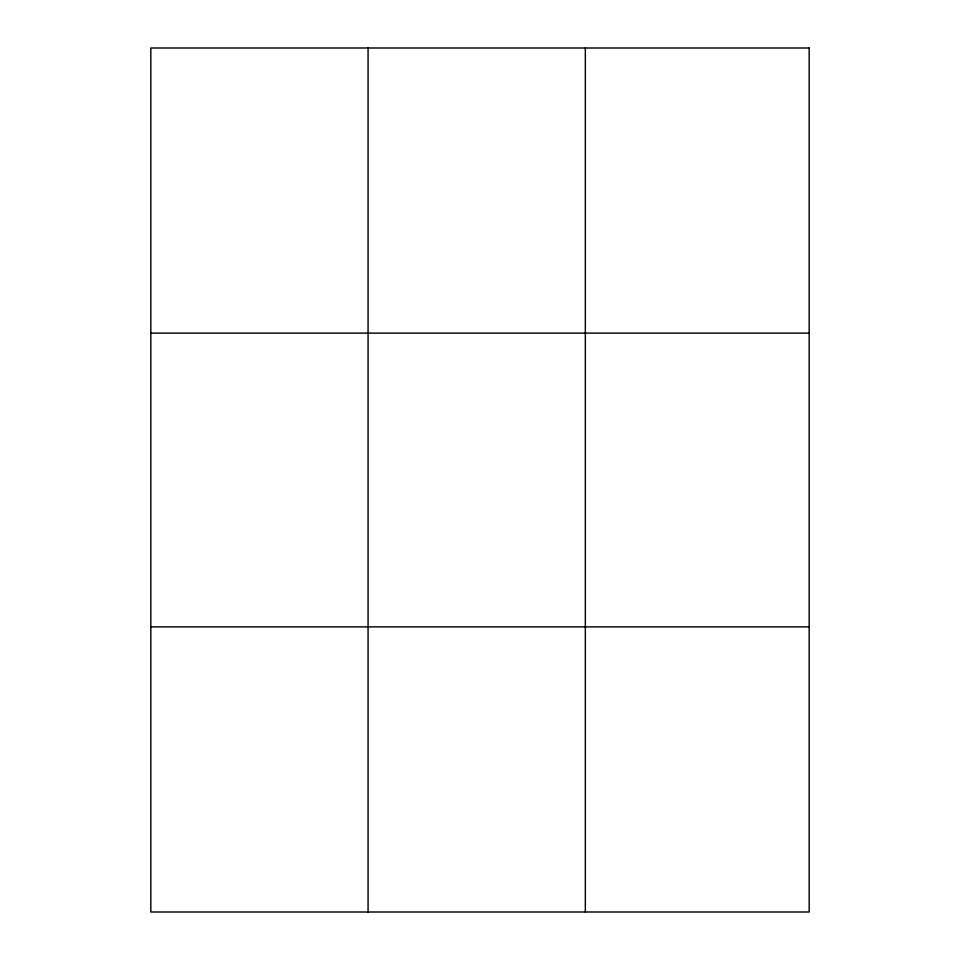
<?xml version="1.0" encoding="UTF-8"?>
<svg xmlns="http://www.w3.org/2000/svg" width="960" height="960" viewBox="0 0 960 960"><rect width="100%" height="100%" fill="white"/><g stroke="black" fill="none" stroke-linecap="round" stroke-linejoin="round"><path stroke-width="1.44" d="M368.076 912L368.076 48M585.336 912L585.336 48M150.816 333.12L809.184 333.12M150.816 626.88L809.184 626.88M809.184 48L809.184 912L150.816 912L150.816 48L809.184 48"/></g></svg>
